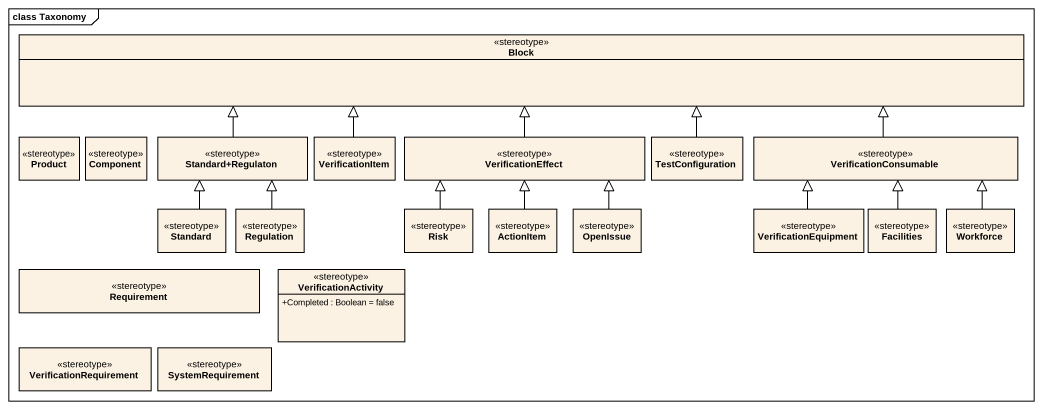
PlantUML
@startuml
mainframe class Taxonomy
hide circle
hide empty members
skinparam classAttributeIconSize 0
class Block <<stereotype>>
class Product <<stereotype>>
class "Component" as Component_ <<stereotype>>
class "Standard+Regulaton" as Standard_Regulaton <<stereotype>>
class VerificationItem <<stereotype>>
class VerificationEffect <<stereotype>>
class TestConfiguration <<stereotype>>
class VerificationConsumable <<stereotype>>
class Standard <<stereotype>>
class Regulation <<stereotype>>
class Risk <<stereotype>>
class ActionItem <<stereotype>>
class OpenIssue <<stereotype>>
class VerificationEquipment <<stereotype>>
class Facilities <<stereotype>>
class Workforce <<stereotype>>
class Requirement <<stereotype>>
class VerificationActivity <<stereotype>> {
  +Completed : Boolean = false
}
class VerificationRequirement <<stereotype>>
class SystemRequirement <<stereotype>>
Standard_Regulaton -right-|> Block
VerificationItem -right-|> Block
VerificationEffect -up-|> Block
TestConfiguration -left-|> Block
VerificationConsumable -left-|> Block
Standard -up-|> Standard_Regulaton
Regulation -up-|> Standard_Regulaton
Risk -up-|> VerificationEffect
ActionItem -up-|> VerificationEffect
OpenIssue -up-|> VerificationEffect
VerificationEquipment -up-|> VerificationConsumable
Facilities -up-|> VerificationConsumable
Workforce -up-|> VerificationConsumable
@enduml
